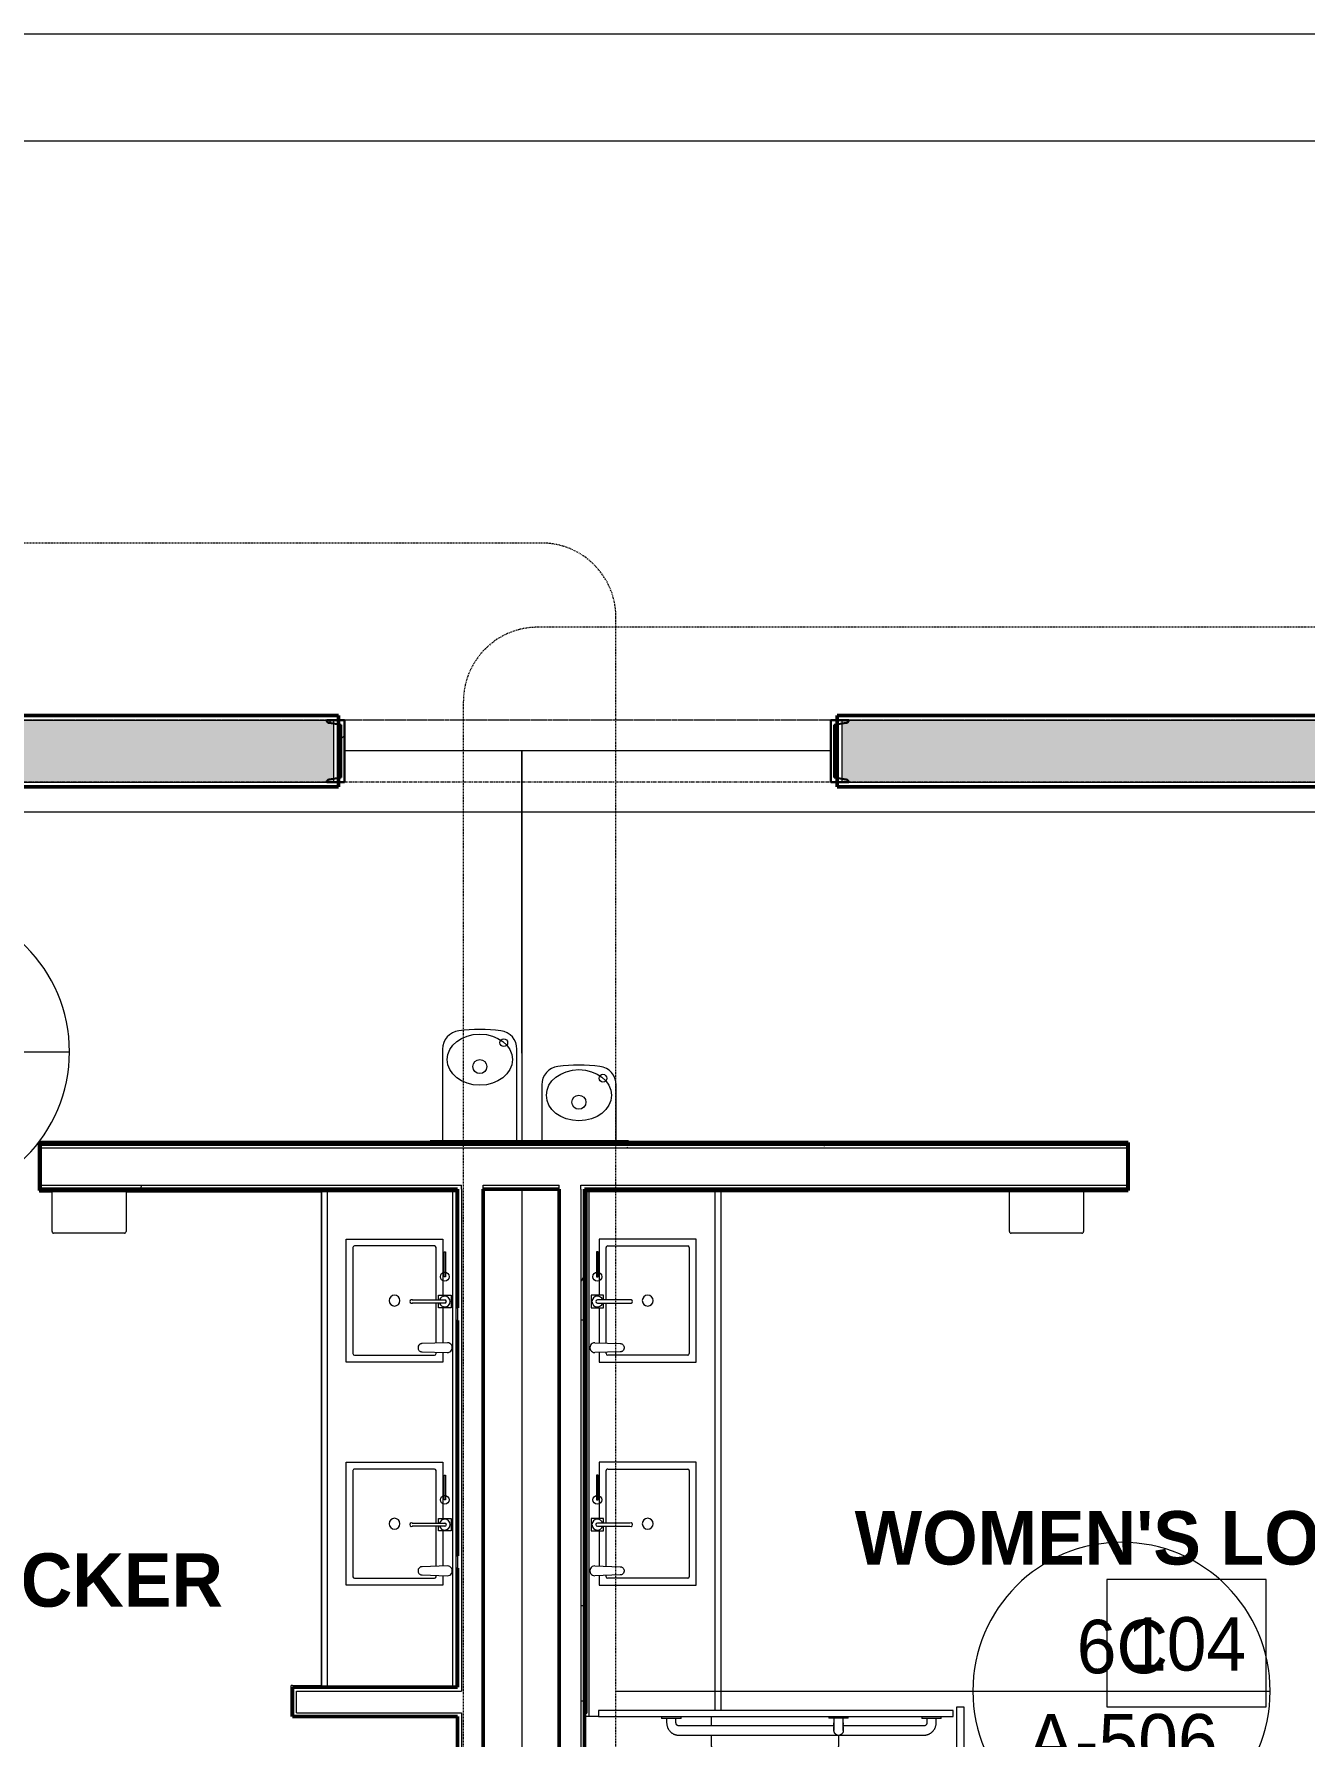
# Model space of a CAD drawing. Header units: inches. Extents: x 23906 to 26716, y -23130 to -20467.
# Drawn here: x 25433.1 to 25638.3, y -22523.6 to -22248.8 of the extents above; entities that cross this region are included whole.
import ezdxf

# ---------------------------------------------------------------- set-up
doc = ezdxf.new("R2010")
doc.units = ezdxf.units.IN
doc.header["$MEASUREMENT"] = 0
for name, pattern in [('Dash', [0.25, 0.125, -0.125]), ('Dash Dot 3_16_', [0.3125, 0.1875, -0.0625, 0, -0.0625]), ('Dash_2_', [0.25, 0.125, -0.125]), ('Grid Line 1_2_', [0.875, 0.5, -0.125, 0.125, -0.125])]:
    doc.linetypes.add(name, pattern=pattern)
for name, color, linetype, lineweight in [('A-ANNO-SYMB', 150, 'Continuous', 9), ('A-AREA', 32, 'Continuous', 9), ('A-AREA-IDEN', 2, 'Continuous', 9), ('A-FLOR', 192, 'Continuous', 13), ('A-GENM', 13, 'Continuous', 9), ('A-WALL', 113, 'Continuous', 13), ('A-WALL-PATT', 111, 'Continuous', 50), ('G-ANNO-SYMB', 111, 'Continuous', 9), ('I-WALL', 2, 'Continuous', 13), ('P-SANR-FIXT', 6, 'Continuous', 9), ('Q-CASE', 31, 'Continuous', 9), ('Q-SPCQ', 91, 'Continuous', 9), ('Q-SPCQ-HDLN', 91, 'Dash_2_', 9), ('S-COLS', 52, 'Continuous', 9), ('S-GRID', 1, 'Continuous', 9)]:
    doc.layers.add(name, color=color, linetype=linetype, lineweight=lineweight)
doc.styles.add('Century Gothic', font='GOTHIC.TTF', dxfattribs={"height": 8.622671})
doc.styles.add('Century Gothic_B', font='GOTHICB.TTF', dxfattribs={"height": 8.616719})
pattern_1 = [(0, (0, 0), (30.72, 7.68), [1.267, -21.773, 1.267, -21.773, -122.88]), (0, (0, 0), (30.72, 7.68), [-46.08, 1.267, -44.813, 1.267, -21.773, -53.76]), (0, (0, 0), (30.72, 7.68), [-115.2, 1.267, -14.093, 1.267, -37.133]), (120, (11.52, 3.84), (-22.0110751, 22.7643004), [1.267, -21.773, 1.267, -21.773, -122.88]), (120, (11.52, 3.84), (-22.0110751, 22.7643004), [-46.08, 1.267, -44.813, 1.267, -21.773, -53.76]), (120, (11.52, 3.84), (-22.0110751, 22.7643004), [-115.2, 1.267, -14.093, 1.267, -37.133]), (240, (15.36, 19.2), (-8.7089249, -30.4443004), [1.267, -21.773, 1.267, -21.773, -122.88]), (240, (15.36, 19.2), (-8.7089249, -30.4443004), [-46.08, 1.267, -44.813, 1.267, -21.773, -53.76]), (240, (15.36, 19.2), (-8.7089249, -30.4443004), [-115.2, 1.267, -14.093, 1.267, -37.133])]
pattern_2 = [(45, (0, 0), (-9.503515, 9.503515), []), (45, (0, 14.4), (-9.503515, 9.503515), [])]

# ---------------------------------------------------------------- blocks, each defined once
blk = doc.blocks.new('Partition-Floor_Braced-Bradley_Corp-St_Stl-ADA-N_Stalls - ADA _optional_ _ n Standard Stalls-320692-Enlarged First Floor Plan _East_')
at = {"layer": 'Q-SPCQ', "color": 7}
for p, q in [((68.5, -0.88), (67.5, -0.88)), ((67.5, -0.88), (67.5, -58.13)), ((68.5, -58.13), (68.5, -0.88)), ((105.5, -0.88), (104.5, -0.88)), ((104.5, -0.88), (104.5, -58.13)), ((105.5, -58.13), (105.5, -0.88)), ((142.5, -0.88), (141.5, -0.88)), ((141.5, -0.88), (141.5, -58.13)), ((142.5, -58.13), (142.5, -0.88)), ((179.5, -0.88), (178.5, -0.88)), ((178.5, -0.88), (178.5, -58.13)), ((179.5, -58.13), (179.5, -0.88)), ((11.5, -58.63), (8.5, -58.63)), ((8.5, -58.63), (8.5, -59.88)), ((8.5, -59.88), (11.5, -59.88)), ((11.5, -59.88), (11.5, -58.63)), ((12.69, -59.25), (11.69, -59.25)), ((11.69, -59.25), (11.69, -94.87)), ((12.69, -94.87), (12.69, -59.25)), ((71.5, -58.63), (47.5, -58.63)), ((47.5, -58.63), (47.5, -59.88)), ((47.5, -59.88), (71.5, -59.88)), ((67.5, -58.13), (68.5, -58.13)), ((71.5, -59.88), (71.5, -58.63)), ((72.69, -59.25), (71.69, -59.25)), ((71.69, -59.25), (71.69, -84.87)), ((72.69, -84.87), (72.69, -59.25)), ((97.5, -58.63), (97.5, -59.88)), ((108.5, -58.63), (97.5, -58.63)), ((97.5, -59.88), (108.5, -59.88)), ((104.5, -58.13), (105.5, -58.13)), ((108.5, -59.88), (108.5, -58.63)), ((109.69, -59.25), (108.69, -59.25)), ((108.69, -59.25), (108.69, -84.87)), ((109.69, -84.87), (109.69, -59.25)), ((134.5, -58.63), (134.5, -59.88)), ((145.5, -58.63), (134.5, -58.63)), ((134.5, -59.88), (145.5, -59.88)), ((141.5, -58.13), (142.5, -58.13)), ((145.5, -59.88), (145.5, -58.63)), ((146.69, -59.25), (145.69, -59.25)), ((145.69, -59.25), (145.69, -84.87)), ((146.69, -84.87), (146.69, -59.25)), ((180, -58.63), (171.5, -58.63)), ((171.5, -58.63), (171.5, -59.88)), ((171.5, -59.88), (180, -59.88)), ((178.5, -58.13), (179.5, -58.13)), ((180, -59.88), (180, -58.63)), ((71.69, -84.87), (72.69, -84.87)), ((108.69, -84.87), (109.69, -84.87)), ((145.69, -84.87), (146.69, -84.87)), ((11.69, -94.87), (12.69, -94.87))]:
    blk.add_line(p, q, dxfattribs=at)
at = {"layer": 'Q-SPCQ-HDLN', "color": 7, "linetype": 'Dash'}
for centre, radius, start in [((11.69, -59.25), 35.62, 271.7908), ((71.69, -59.25), 25.62, 272.2042), ((108.69, -59.25), 25.62, 272.2042), ((145.69, -59.25), 25.62, 272.2042)]:
    blk.add_arc(centre, radius, start, 360, dxfattribs=at)
blk = doc.blocks.new('817_Grab_Bars - 8170-001420-V23-Enlarged First Floor Plan _East_')
at = {"layer": 'Q-SPCQ', "color": 7}
for p, q in [((25488.27, -22627.3), (25448.77, -22627.3)), ((25445.95, -22630.02), (25445.95, -22630.3)), ((25445.95, -22630.02), (25447.52, -22630.02)), ((25446.77, -22629.3), (25446.77, -22630.02)), ((25447.52, -22630.02), (25449.08, -22630.02)), ((25448.27, -22630.02), (25448.27, -22629.3)), ((25448.77, -22628.8), (25461.77, -22628.8)), ((25449.08, -22630.3), (25449.08, -22630.02)), ((25463.26, -22628.8), (25488.27, -22628.8)), ((25487.95, -22630.02), (25487.95, -22630.3)), ((25487.95, -22630.02), (25489.52, -22630.02)), ((25488.77, -22629.3), (25488.77, -22630.02)), ((25489.52, -22630.02), (25491.08, -22630.02)), ((25490.27, -22630.02), (25490.27, -22629.3)), ((25491.08, -22630.3), (25491.08, -22630.02))]:
    blk.add_line(p, q, dxfattribs=at)
at = {"layer": 'Q-SPCQ', "color": 7, "flags": 128}
for points in [[(25448.77, -22627.3), (25448.69, -22627.3), (25448.61, -22627.31), (25448.53, -22627.32), (25448.45, -22627.33), (25448.37, -22627.34), (25448.29, -22627.36), (25448.21, -22627.38), (25448.14, -22627.4), (25448.06, -22627.43), (25447.99, -22627.46), (25447.91, -22627.49), (25447.84, -22627.53), (25447.77, -22627.57), (25447.7, -22627.61), (25447.64, -22627.65), (25447.57, -22627.7), (25447.51, -22627.75), (25447.45, -22627.8), (25447.39, -22627.85), (25447.33, -22627.91), (25447.28, -22627.97), (25447.22, -22628.03), (25447.17, -22628.09), (25447.13, -22628.16), (25447.08, -22628.22), (25447.04, -22628.29), (25447, -22628.36), (25446.97, -22628.43), (25446.93, -22628.5), (25446.9, -22628.58), (25446.87, -22628.65), (25446.85, -22628.73), (25446.83, -22628.81), (25446.81, -22628.88), (25446.79, -22628.96), (25446.78, -22629.04), (25446.77, -22629.12), (25446.77, -22629.2), (25446.77, -22629.28), (25446.77, -22629.3)], [(25490.27, -22629.3), (25490.26, -22629.22), (25490.26, -22629.14), (25490.25, -22629.06), (25490.24, -22628.98), (25490.23, -22628.91), (25490.21, -22628.83), (25490.19, -22628.75), (25490.16, -22628.67), (25490.14, -22628.6), (25490.11, -22628.52), (25490.07, -22628.45), (25490.04, -22628.38), (25490, -22628.31), (25489.96, -22628.24), (25489.92, -22628.17), (25489.87, -22628.11), (25489.82, -22628.05), (25489.77, -22627.98), (25489.71, -22627.92), (25489.66, -22627.87), (25489.6, -22627.81), (25489.54, -22627.76), (25489.48, -22627.71), (25489.41, -22627.66), (25489.35, -22627.62), (25489.28, -22627.58), (25489.21, -22627.54), (25489.14, -22627.5), (25489.06, -22627.47), (25488.99, -22627.44), (25488.91, -22627.41), (25488.84, -22627.39), (25488.76, -22627.37), (25488.68, -22627.35), (25488.61, -22627.33), (25488.53, -22627.32), (25488.45, -22627.31), (25488.37, -22627.31), (25488.29, -22627.3), (25488.27, -22627.3)], [(25448.27, -22629.3), (25448.27, -22629.28), (25448.27, -22629.26), (25448.27, -22629.24), (25448.27, -22629.22), (25448.28, -22629.2), (25448.28, -22629.18), (25448.28, -22629.16), (25448.29, -22629.15), (25448.3, -22629.13), (25448.3, -22629.11), (25448.31, -22629.09), (25448.32, -22629.07), (25448.33, -22629.05), (25448.34, -22629.04), (25448.35, -22629.02), (25448.36, -22629), (25448.38, -22628.99), (25448.39, -22628.97), (25448.4, -22628.96), (25448.42, -22628.94), (25448.43, -22628.93), (25448.45, -22628.92), (25448.46, -22628.91), (25448.48, -22628.89), (25448.5, -22628.88), (25448.51, -22628.87), (25448.53, -22628.86), (25448.55, -22628.85), (25448.57, -22628.84), (25448.58, -22628.84), (25448.6, -22628.83), (25448.62, -22628.82), (25448.64, -22628.82), (25448.66, -22628.81), (25448.68, -22628.81), (25448.7, -22628.81), (25448.72, -22628.8), (25448.74, -22628.8), (25448.76, -22628.8), (25448.77, -22628.8)], [(25488.27, -22628.8), (25488.29, -22628.8), (25488.31, -22628.8), (25488.33, -22628.81), (25488.34, -22628.81), (25488.36, -22628.81), (25488.38, -22628.82), (25488.4, -22628.82), (25488.42, -22628.83), (25488.44, -22628.83), (25488.46, -22628.84), (25488.48, -22628.85), (25488.5, -22628.86), (25488.51, -22628.87), (25488.53, -22628.88), (25488.55, -22628.89), (25488.56, -22628.9), (25488.58, -22628.91), (25488.59, -22628.93), (25488.61, -22628.94), (25488.62, -22628.95), (25488.64, -22628.97), (25488.65, -22628.98), (25488.66, -22629), (25488.67, -22629.02), (25488.69, -22629.03), (25488.7, -22629.05), (25488.71, -22629.07), (25488.72, -22629.08), (25488.72, -22629.1), (25488.73, -22629.12), (25488.74, -22629.14), (25488.74, -22629.16), (25488.75, -22629.18), (25488.75, -22629.2), (25488.76, -22629.22), (25488.76, -22629.24), (25488.76, -22629.26), (25488.76, -22629.28), (25488.77, -22629.3), (25488.77, -22629.3)]]:
    blk.add_lwpolyline(points, dxfattribs=at)
blk = doc.blocks.new('Dispenser-Toilet_Tissue-Frost_Products_LTD_-Jumbo-169 - Steel-Brushed-Stainless_Steel-V31-Enlarged First Floor Plan _East_')
at = {"layer": 'Q-SPCQ', "color": 50, "lineweight": 20}
for p, q in [((25542.52, -22521.8), (25542.52, -22520.3)), ((25542.52, -22525.14), (25542.52, -22523.3)), ((25563.01, -22523.3), (25563.01, -22525.14)), ((25542.52, -22526), (25542.52, -22525.23)), ((25542.52, -22525.23), (25542.58, -22525.23)), ((25563.01, -22526), (25542.52, -22526)), ((25542.58, -22525.23), (25542.58, -22525.2)), ((25544.03, -22526.16), (25542.68, -22526.16)), ((25546.36, -22526.26), (25544.19, -22526.26)), ((25547.83, -22526.16), (25546.52, -22526.16)), ((25557.52, -22526.26), (25548.01, -22526.26)), ((25559.01, -22526.16), (25557.7, -22526.16)), ((25561.34, -22526.26), (25559.17, -22526.26)), ((25562.86, -22526.16), (25561.5, -22526.16)), ((25562.96, -22525.2), (25562.96, -22525.23)), ((25562.96, -22525.23), (25563.01, -22525.23)), ((25563.01, -22525.23), (25563.01, -22526))]:
    blk.add_line(p, q, dxfattribs=at)
for centre, radius, start, end in [((25542.58, -22525.14), 0.06, 180, 270), ((25542.68, -22526), 0.16, 180, 270), ((25544.19, -22526.08), 0.18, 206.3878, 270), ((25546.36, -22526.08), 0.18, 270, 333.6122), ((25546.35, -22526.11), 0.151, 272.679, 306.5225), ((25546.34, -22526.11), 0.151, 283.5041, 306.5225), ((25548.01, -22526.04), 0.22, 213.0557, 270), ((25557.52, -22526.04), 0.22, 270, 326.9443), ((25559.17, -22526.08), 0.18, 206.3878, 270), ((25559.18, -22526.11), 0.151, 233.4775, 267.321), ((25559.19, -22526.11), 0.151, 233.4775, 256.4959), ((25561.34, -22526.08), 0.18, 270, 333.6122), ((25562.85, -22526), 0.16, 270.9981, 0), ((25562.95, -22525.14), 0.0601, 272.6815, 0)]:
    blk.add_arc(centre, radius, start, end, dxfattribs=at)
blk = doc.blocks.new('Drinking_Fountain-Haws_Corporation-Wall_Mounted_1119 - 1119-355850-Enlarged First Floor Plan _East_')
at = {"layer": 'P-SANR-FIXT', "color": 7}
for p, q in [((13.07, 20.75), (13.07, 5.95)), ((25.07, 5.95), (25.07, 20.75)), ((29.07, 15), (29.07, 5.95)), ((41.07, 5.95), (41.07, 15)), ((43.07, 5.95), (11.07, 5.95)), ((11.07, 5.95), (11.07, 5.7)), ((43.07, 5.7), (43.07, 5.95))]:
    blk.add_line(p, q, dxfattribs=at)
for centre, radius in [((22.94, 21.8), 0.625), ((19.07, 17.94), 1.13), ((38.94, 16.07), 0.625), ((35.07, 12.19), 1.13)]:
    blk.add_circle(centre, radius, dxfattribs=at)
for centre, radius, start, end in [((16.07, 20.75), 3, 97.5776, 180), ((19.07, -1.8), 25.75, 82.4224, 97.5776), ((22.07, 20.75), 3, 360, 82.4224), ((32.07, 15), 3, 97.5776, 180), ((35.07, -7.55), 25.75, 82.4224, 97.5776), ((38.07, 15), 3, 360, 82.4224)]:
    blk.add_arc(centre, radius, start, end, dxfattribs=at)
for centre, ratio in [((19.07, 19.07), 0.786373), ((35.07, 13.32), 0.786365)]:
    blk.add_ellipse(centre, major_axis=(-5.25, 0), ratio=ratio, dxfattribs=at)
blk = doc.blocks.new('817_Grab_Bars - 8170-001180-V35-Enlarged First Floor Plan _East_')
at = {"layer": 'Q-SPCQ', "color": 7}
for p, q in [((25460.95, -22631.3), (25460.95, -22631.58)), ((25464.08, -22631.58), (25460.95, -22631.58)), ((25461.77, -22631.58), (25461.77, -22632.3)), ((25463.27, -22632.3), (25463.27, -22631.58)), ((25464.08, -22631.58), (25464.08, -22631.3))]:
    blk.add_line(p, q, dxfattribs=at)
at = {"layer": 'Q-SPCQ', "color": 7, "flags": 128}
for points in [[(25461.77, -22632.3), (25461.77, -22632.35), (25461.77, -22632.4), (25461.77, -22632.45), (25461.77, -22632.5), (25461.77, -22632.55), (25461.77, -22632.6), (25461.77, -22632.65), (25461.77, -22632.7), (25461.77, -22632.74), (25461.77, -22632.79), (25461.77, -22632.84), (25461.77, -22632.88), (25461.77, -22632.92), (25461.77, -22632.97), (25461.77, -22633.01), (25461.77, -22633.05), (25461.77, -22633.09), (25461.77, -22633.13), (25461.77, -22633.16), (25461.77, -22633.2), (25461.77, -22633.23), (25461.77, -22633.27), (25461.77, -22633.3), (25461.77, -22633.33), (25461.77, -22633.35), (25461.77, -22633.38), (25461.77, -22633.41), (25461.77, -22633.43), (25461.77, -22633.45), (25461.77, -22633.47), (25461.77, -22633.49), (25461.77, -22633.5), (25461.77, -22633.51), (25461.77, -22633.53), (25461.77, -22633.53), (25461.77, -22633.54), (25461.77, -22633.55), (25461.77, -22633.55), (25461.77, -22633.55)], [(25461.77, -22632.89), (25461.77, -22632.85), (25461.77, -22632.8), (25461.77, -22632.76), (25461.77, -22632.71), (25461.77, -22632.66), (25461.77, -22632.61), (25461.77, -22632.56), (25461.77, -22632.52), (25461.77, -22632.47), (25461.77, -22632.42), (25461.77, -22632.37), (25461.77, -22632.32)], [(25461.77, -22633.55), (25461.77, -22633.55), (25461.77, -22633.55), (25461.77, -22633.54), (25461.77, -22633.54), (25461.77, -22633.53), (25461.77, -22633.52), (25461.77, -22633.5), (25461.77, -22633.49), (25461.77, -22633.47), (25461.77, -22633.45), (25461.77, -22633.43), (25461.77, -22633.41), (25461.77, -22633.39), (25461.77, -22633.36), (25461.77, -22633.33), (25461.77, -22633.31), (25461.77, -22633.27), (25461.77, -22633.24), (25461.77, -22633.21), (25461.77, -22633.17), (25461.77, -22633.14), (25461.77, -22633.1), (25461.77, -22633.06), (25461.77, -22633.02), (25461.77, -22632.98)], [(25462.28, -22634.26), (25462.25, -22634.25), (25462.22, -22634.24), (25462.2, -22634.23), (25462.17, -22634.22), (25462.14, -22634.2), (25462.12, -22634.19), (25462.09, -22634.17), (25462.07, -22634.15), (25462.04, -22634.14), (25462.02, -22634.12), (25462, -22634.1), (25461.98, -22634.08), (25461.96, -22634.05), (25461.94, -22634.03), (25461.92, -22634.01), (25461.9, -22633.98), (25461.88, -22633.96), (25461.87, -22633.93), (25461.85, -22633.91), (25461.84, -22633.88), (25461.83, -22633.85), (25461.82, -22633.82), (25461.81, -22633.8), (25461.8, -22633.77), (25461.79, -22633.74), (25461.78, -22633.71), (25461.78, -22633.68), (25461.77, -22633.65), (25461.77, -22633.62), (25461.77, -22633.59), (25461.77, -22633.56), (25461.77, -22633.55)], [(25463.27, -22633.55), (25463.26, -22633.58), (25463.26, -22633.61), (25463.26, -22633.64), (25463.26, -22633.67), (25463.25, -22633.7), (25463.24, -22633.73), (25463.24, -22633.76), (25463.23, -22633.79), (25463.22, -22633.82), (25463.21, -22633.84), (25463.19, -22633.87), (25463.18, -22633.9), (25463.17, -22633.93), (25463.15, -22633.95), (25463.13, -22633.98), (25463.12, -22634), (25463.1, -22634.02), (25463.08, -22634.05), (25463.06, -22634.07), (25463.04, -22634.09), (25463.02, -22634.11), (25462.99, -22634.13), (25462.97, -22634.15), (25462.95, -22634.17), (25462.92, -22634.18), (25462.89, -22634.2), (25462.87, -22634.21), (25462.84, -22634.23), (25462.81, -22634.24), (25462.79, -22634.25), (25462.76, -22634.26), (25462.73, -22634.27), (25462.7, -22634.28)], [(25463.27, -22633.55), (25463.27, -22633.55), (25463.27, -22633.55), (25463.27, -22633.54), (25463.27, -22633.54), (25463.27, -22633.53), (25463.27, -22633.52), (25463.27, -22633.5), (25463.27, -22633.49), (25463.27, -22633.47), (25463.27, -22633.45), (25463.27, -22633.43), (25463.27, -22633.41), (25463.27, -22633.39), (25463.27, -22633.36), (25463.27, -22633.33), (25463.27, -22633.31), (25463.27, -22633.27), (25463.27, -22633.24), (25463.27, -22633.21), (25463.27, -22633.17), (25463.27, -22633.14), (25463.27, -22633.1), (25463.27, -22633.06), (25463.27, -22633.02), (25463.27, -22632.98), (25463.27, -22632.94), (25463.27, -22632.89), (25463.27, -22632.85), (25463.27, -22632.8), (25463.27, -22632.76), (25463.27, -22632.71), (25463.27, -22632.66), (25463.27, -22632.61), (25463.27, -22632.56), (25463.27, -22632.52), (25463.27, -22632.47), (25463.27, -22632.42), (25463.27, -22632.37), (25463.27, -22632.32), (25463.27, -22632.3)], [(25463.27, -22632.3), (25463.27, -22632.35), (25463.27, -22632.4), (25463.27, -22632.45), (25463.27, -22632.5), (25463.27, -22632.55), (25463.27, -22632.6)], [(25463.27, -22632.97), (25463.27, -22633.01), (25463.27, -22633.05), (25463.27, -22633.09), (25463.27, -22633.13), (25463.27, -22633.16), (25463.27, -22633.2), (25463.27, -22633.23), (25463.27, -22633.27), (25463.27, -22633.3), (25463.27, -22633.33), (25463.27, -22633.35), (25463.27, -22633.38), (25463.27, -22633.41), (25463.27, -22633.43), (25463.27, -22633.45), (25463.27, -22633.47), (25463.27, -22633.49), (25463.27, -22633.5), (25463.27, -22633.51), (25463.27, -22633.53), (25463.27, -22633.53), (25463.27, -22633.54), (25463.27, -22633.55), (25463.27, -22633.55), (25463.27, -22633.55)]]:
    blk.add_lwpolyline(points, dxfattribs=at)
blk = doc.blocks.new('Soap_Dispenser-TOTO-TES1ADC-05 - Polished Chrome-162828-Enlarged First Floor Plan _East_')
at = {"layer": 'A-GENM', "color": 7}
for p, q in [((-0.79, 0), (-0.66, -4.1)), ((0.66, -4.1), (0.79, -0.03))]:
    blk.add_line(p, q, dxfattribs=at)
blk.add_arc((0, 0), 0.791, 358.1479, 179.999, dxfattribs=at)
blk.add_open_spline([(-0.66, -4.1), (-0.66, -4.15), (-0.65, -4.25), (-0.6, -4.4), (-0.51, -4.53), (-0.35, -4.67), (-0.08, -4.76), (0.21, -4.73), (0.42, -4.61), (0.56, -4.47), (0.65, -4.29), (0.66, -4.16), (0.66, -4.1)], degree=3, knots=[0, 0, 0, 0, 0.076923, 0.153846, 0.230769, 0.307692, 0.461538, 0.615385, 0.711538, 0.807692, 0.903846, 1, 1, 1, 1], dxfattribs=at)
blk = doc.blocks.new('Faucet-Lavatory-Zurn-Z6920XL - Z6920-XL-ADM2-H4-162876-Enlarged First Floor Plan _East_')
at = {"layer": 'P-SANR-FIXT'}
for p, q in [((-0.25, 0), (-0.25, 5.25)), ((0.25, 5.25), (0.25, 0)), ((-1, 1), (-0.25, 1)), ((-1, -1), (-1, 1)), ((0.25, 1), (1, 1)), ((1, 1), (1, -1)), ((4, 0.12), (8, 0.12)), ((4, -0.12), (4, 0.12)), ((8, 0.12), (8, -0.12)), ((1, -1), (-1, -1)), ((8, -0.12), (4, -0.12))]:
    blk.add_line(p, q, dxfattribs=at)
blk.add_circle((4, 0), 0.719, dxfattribs=at)
for centre, radius, start, end in [((0, 5.37), 0.281, 332.734, 207.266), ((0, 0), 0.875, 108.1827, 180), ((0, 0), 0.875, 360, 71.8173), ((0, 0), 0.875, 180, 360), ((0, 0), 0.25, 180, 0)]:
    blk.add_arc(centre, radius, start, end, dxfattribs=at)
blk = doc.blocks.new('Bradley-Washroom_Accessories-Mirrors-747_Standard - 60_ x 36_ _ BradEX-205488-Enlarged First Floor Plan _East_')
at = {"layer": 'Q-SPCQ', "color": 7}
for p, q in [((25501.27, -22454.37), (25501.27, -22435.37)), ((25501.52, -22435.37), (25501.27, -22435.37)), ((25501.52, -22435.37), (25501.52, -22454.37)), ((25501.23, -22454.37), (25501.52, -22454.37)), ((25501.23, -22454.37), (25501.23, -22456.37)), ((25501.52, -22454.37), (25501.52, -22456.37)), ((25501.52, -22456.37), (25501.23, -22456.37)), ((25501.27, -22494.37), (25501.27, -22456.37)), ((25501.52, -22456.37), (25501.52, -22494.37)), ((25501.23, -22494.37), (25501.52, -22494.37)), ((25501.23, -22494.37), (25501.23, -22496.37)), ((25501.52, -22496.37), (25501.23, -22496.37)), ((25501.27, -22515.37), (25501.27, -22496.37)), ((25501.52, -22494.37), (25501.52, -22496.37)), ((25501.52, -22496.37), (25501.52, -22515.37)), ((25501.27, -22515.37), (25501.52, -22515.37))]:
    blk.add_line(p, q, dxfattribs=at)
blk = doc.blocks.new('Bradley-Washroom_Accessories-Mirrors-747_Standard - 84_ x 36_ _ BradEX-219120-Enlarged First Floor Plan _East_')
at = {"layer": 'Q-SPCQ', "color": 7}
for p, q in [((25522.14, -22455.74), (25522.14, -22435.74)), ((25522.39, -22435.74), (25522.14, -22435.74)), ((25522.39, -22435.74), (25522.39, -22455.74)), ((25522.14, -22455.74), (25522.42, -22455.74)), ((25522.14, -22457.74), (25522.14, -22455.74)), ((25522.42, -22457.74), (25522.14, -22457.74)), ((25522.14, -22497.74), (25522.14, -22457.74)), ((25522.39, -22457.74), (25522.39, -22497.74)), ((25522.42, -22457.74), (25522.42, -22455.74)), ((25522.14, -22497.74), (25522.42, -22497.74)), ((25522.14, -22499.74), (25522.14, -22497.74)), ((25522.42, -22499.74), (25522.42, -22497.74)), ((25522.42, -22499.74), (25522.14, -22499.74)), ((25522.14, -22519.74), (25522.14, -22499.74)), ((25522.39, -22499.74), (25522.39, -22519.74)), ((25522.14, -22519.74), (25522.39, -22519.74))]:
    blk.add_line(p, q, dxfattribs=at)
blk = doc.blocks.new('Counter Top - 24_ Depth-179606-Enlarged First Floor Plan _East_')
at = {"layer": 'Q-CASE', "color": 7}
for p, q in [((33.11, -0.75), (-47.02, -0.75)), ((-47.01, -22), (33.11, -22))]:
    blk.add_line(p, q, dxfattribs=at)
blk = doc.blocks.new('Counter Top - 24_ Depth-194481-Enlarged First Floor Plan _East_')
at = {"layer": 'Q-CASE', "color": 7}
for p, q in [((-47.01, 22), (36.86, 22)), ((37.86, 0.75), (-47.01, 0.75)), ((37.86, 2.25), (37.86, 0))]:
    blk.add_line(p, q, dxfattribs=at)
blk = doc.blocks.new('Soap_Dispenser-TOTO-TES1ADC-05 - Polished Chrome-194390-Enlarged First Floor Plan _East_')
at = {"layer": 'A-GENM', "color": 7}
for p, q in [((-0.79, 0), (-0.66, 4.1)), ((0.66, 4.1), (0.79, 0.03))]:
    blk.add_line(p, q, dxfattribs=at)
blk.add_arc((0, 0), 0.791, 180.001, 1.8521, dxfattribs=at)
blk.add_open_spline([(-0.66, 4.1), (-0.66, 4.16), (-0.65, 4.29), (-0.56, 4.47), (-0.42, 4.61), (-0.21, 4.73), (0.08, 4.76), (0.35, 4.67), (0.51, 4.53), (0.6, 4.4), (0.65, 4.25), (0.66, 4.15), (0.66, 4.1)], degree=3, knots=[-1, -1, -1, -1, -0.903846, -0.807692, -0.711538, -0.615385, -0.461538, -0.307692, -0.230769, -0.153846, -0.076923, 0, 0, 0, 0], dxfattribs=at)
blk = doc.blocks.new('Faucet-Lavatory-Zurn-Z6920XL - Z6920-XL-ADM2-H4-162583-Enlarged First Floor Plan _East_')
at = {"layer": 'P-SANR-FIXT'}
for p, q in [((1, 1), (-1, 1)), ((-1, 1), (-1, -1)), ((-0.25, 0), (-0.25, -5.25)), ((0.25, -5.25), (0.25, 0)), ((1, -1), (1, 1)), ((8, 0.12), (4, 0.12)), ((4, 0.12), (4, -0.12)), ((8, -0.12), (8, 0.12)), ((-1, -1), (-0.25, -1)), ((0.25, -1), (1, -1)), ((4, -0.12), (8, -0.12))]:
    blk.add_line(p, q, dxfattribs=at)
blk.add_circle((4, 0), 0.719, dxfattribs=at)
for centre, radius, start, end in [((0, 0), 0.875, 0, 180), ((0, 0), 0.875, 180, 251.8173), ((0, 0), 0.25, 360, 180), ((0, 0), 0.875, 288.1827, 0), ((0, -5.37), 0.281, 152.734, 27.266)]:
    blk.add_arc(centre, radius, start, end, dxfattribs=at)
blk = doc.blocks.new('KNEE PROTECTOR6 - KNEE PROTECTOR-203797-Enlarged First Floor Plan _East_')
at = {"layer": 'Q-CASE', "color": 7}
for p, q in [((-28132.66, -9330.82), (-28216.53, -9330.82)), ((-28132.66, -9331.82), (-28216.53, -9331.82))]:
    blk.add_line(p, q, dxfattribs=at)
blk = doc.blocks.new('KNEE PROTECTOR1 - KNEE PROTECTOR-205860-Enlarged First Floor Plan _East_')
at = {"layer": 'Q-CASE', "color": 7}
for p, q in [((79235.76, -9330.82), (79155.63, -9330.82)), ((79235.76, -9331.82), (79155.63, -9331.82))]:
    blk.add_line(p, q, dxfattribs=at)
blk = doc.blocks.new('Sink-Under_Counter-Kohler-2882 - White-191670-Enlarged First Floor Plan _East_')
at = {"layer": 'P-SANR-FIXT', "color": 7}
for p, q in [((-9.91, -7.81), (-9.91, 7.81)), ((-9.91, 7.81), (-0.85, 7.81)), ((-8.81, 6.46), (-8.81, -6.46)), ((-0.1, 6.71), (-8.56, 6.71)), ((6.87, 6.71), (0.4, 6.71)), ((1.15, 7.81), (6.83, 7.81)), ((8.56, 6.71), (8.33, 6.71)), ((8.37, 7.81), (9.91, 7.81)), ((8.81, -6.46), (8.81, 6.46)), ((9.91, 7.81), (9.91, -7.81)), ((9.91, -7.81), (-9.91, -7.81)), ((-8.56, -6.71), (8.56, -6.71))]:
    blk.add_line(p, q, dxfattribs=at)
for centre, radius, start, end in [((-8.56, 6.46), 0.25, 90, 180), ((8.56, 6.46), 0.25, 360, 90), ((0, 0), 0.875, 360, 180), ((0, 0), 0.875, 180, 360), ((-8.56, -6.46), 0.25, 180, 270), ((8.56, -6.46), 0.25, 270, 360)]:
    blk.add_arc(centre, radius, start, end, dxfattribs=at)
blk = doc.blocks.new('Sink-Under_Counter-Kohler-2882 - White-194391-Enlarged First Floor Plan _East_')
at = {"layer": 'P-SANR-FIXT', "color": 7}
for p, q in [((9.91, 7.81), (-9.91, 7.81)), ((-9.91, 7.81), (-9.91, -7.81)), ((-8.81, -6.46), (-8.81, 6.46)), ((-8.56, 6.71), (8.56, 6.71)), ((8.81, 6.46), (8.81, -6.46)), ((9.91, -7.81), (9.91, 7.81)), ((-9.91, -7.81), (-0.85, -7.81)), ((-0.1, -6.71), (-8.56, -6.71)), ((6.87, -6.71), (0.4, -6.71)), ((1.15, -7.81), (6.83, -7.81)), ((8.56, -6.71), (8.33, -6.71)), ((8.37, -7.81), (9.91, -7.81))]:
    blk.add_line(p, q, dxfattribs=at)
for centre, radius, start, end in [((-8.56, 6.46), 0.25, 90, 180), ((8.56, 6.46), 0.25, 0, 90), ((0, 0), 0.875, 0, 180), ((0, 0), 0.875, 180, 0), ((-8.56, -6.46), 0.25, 180, 270), ((8.56, -6.46), 0.25, 270, 0)]:
    blk.add_arc(centre, radius, start, end, dxfattribs=at)
blk = doc.blocks.new('Hand_Dryer-Excel_Dryer-XLERATOR_Unit - Not a Type - Load Type Catalog-357530-Enlarged First Floor Plan _East_')
at = {"layer": 'Q-SPCQ', "color": 7}
for p, q in [((25590.61, -22442.03), (25590.61, -22435.43)), ((25602.55, -22435.43), (25602.55, -22442.03)), ((25602.3, -22442.3), (25590.86, -22442.3))]:
    blk.add_line(p, q, dxfattribs=at)
for centre, start, end in [((25590.86, -22442.05), 175.9748, 270), ((25602.3, -22442.05), 270, 4.0252)]:
    blk.add_arc(centre, 0.251, start, end, dxfattribs=at)
blk = doc.blocks.new('Locker Rooms and Restrooms_rvt-1-Enlarged First Floor Plan _East_')
at = {"layer": 'A-WALL-PATT', "lineweight": 9}
h = blk.add_hatch(dxfattribs=at)
h.set_pattern_fill('FP_8', style=0, pattern_type=2)
h.set_pattern_definition(pattern_1)
h.paths.add_polyline_path([(25555.1, -22428.55), (25609.52, -22428.55), (25609.52, -22427.93), (25434.27, -22427.93), (25434.27, -22428.55), (25521.4, -22428.55)], flags=0)
h = blk.add_hatch(dxfattribs=at)
h.set_pattern_fill('FP_8', style=0, pattern_type=2)
h.set_pattern_definition(pattern_1)
h.paths.add_polyline_path([(25609.52, -22435.18), (25609.52, -22434.55), (25521.39, -22434.55), (25521.4, -22435.18), (25555.1, -22435.18)], flags=0)
h.paths.add_polyline_path([(25502.14, -22435.18), (25502.14, -22434.55), (25434.27, -22434.55), (25434.27, -22435.18), (25501.52, -22435.18)], flags=0)
h.paths.add_polyline_path([(25505.64, -22435.18), (25517.89, -22435.18), (25517.89, -22434.55), (25505.64, -22434.55)], flags=0)
h = blk.add_hatch(dxfattribs=at)
h.set_pattern_fill('FP_8', style=0, pattern_type=2)
h.set_pattern_definition(pattern_1)
h.paths.add_polyline_path([(25501.52, -22691.3), (25502.14, -22691.3), (25502.14, -22519.68), (25501.52, -22519.68), (25501.52, -22685.35)], flags=0)
h.paths.add_polyline_path([(25501.52, -22516.18), (25502.14, -22516.18), (25502.14, -22435.18), (25501.52, -22435.18), (25501.52, -22515.55)], flags=0)
h = blk.add_hatch(dxfattribs=at)
h.set_pattern_fill('FP_8', style=0, pattern_type=2)
h.set_pattern_definition(pattern_1)
h.paths.add_polyline_path([(25522.02, -22691.3), (25522.02, -22435.18), (25521.39, -22435.18), (25521.4, -22691.3)], flags=0)
at = {"layer": 'A-WALL', "color": 10}
for p, q in [((25434.27, -22427.93), (25434.27, -22428.55)), ((25434.27, -22428.55), (25609.52, -22428.55)), ((25434.27, -22428.55), (25434.27, -22434.55)), ((25609.52, -22428.55), (25609.52, -22427.93)), ((25609.52, -22434.55), (25609.52, -22428.55)), ((25434.27, -22434.55), (25434.27, -22435.18)), ((25434.27, -22434.55), (25502.14, -22434.55)), ((25502.14, -22435.18), (25502.14, -22434.55)), ((25502.14, -22435.18), (25502.14, -22516.18)), ((25505.64, -22435.18), (25505.64, -22434.55)), ((25505.64, -22434.55), (25517.89, -22434.55)), ((25517.89, -22435.18), (25517.89, -22434.55)), ((25521.39, -22435.18), (25521.39, -22434.55)), ((25521.39, -22434.55), (25609.52, -22434.55)), ((25521.39, -22435.18), (25521.39, -22691.3)), ((25609.52, -22435.18), (25609.52, -22434.55)), ((25475.52, -22519.68), (25475.52, -22516.18)), ((25475.52, -22516.18), (25501.52, -22516.18)), ((25501.52, -22516.18), (25502.14, -22516.18)), ((25475.52, -22519.68), (25501.52, -22519.68)), ((25501.52, -22519.68), (25502.14, -22519.68)), ((25502.14, -22519.68), (25502.14, -22691.3))]:
    blk.add_line(p, q, dxfattribs=at)
at = {"layer": 'I-WALL', "color": 250, "lineweight": 50}
for p, q in [((25434.27, -22427.68), (25434.02, -22427.68)), ((25434.02, -22427.68), (25434.02, -22435.18)), ((25609.77, -22427.68), (25434.27, -22427.68)), ((25609.77, -22427.93), (25609.77, -22427.68)), ((25609.52, -22427.93), (25434.27, -22427.93)), ((25434.27, -22427.93), (25609.52, -22427.93)), ((25609.77, -22435.43), (25609.77, -22427.93)), ((25434.02, -22435.18), (25434.02, -22435.43)), ((25434.02, -22435.43), (25501.52, -22435.43)), ((25434.27, -22435.18), (25501.52, -22435.18)), ((25501.52, -22435.18), (25434.27, -22435.18)), ((25501.52, -22435.18), (25501.52, -22454.37)), ((25501.52, -22435.43), (25501.52, -22435.18)), ((25505.64, -22695.43), (25505.64, -22435.18)), ((25505.64, -22435.18), (25517.89, -22435.18)), ((25517.89, -22435.18), (25517.89, -22695.43)), ((25522.02, -22691.3), (25522.02, -22435.18)), ((25522.02, -22435.18), (25609.52, -22435.18)), ((25609.52, -22435.18), (25522.02, -22435.18)), ((25522.02, -22435.18), (25522.02, -22435.43)), ((25522.02, -22435.43), (25609.52, -22435.43)), ((25609.52, -22435.43), (25609.77, -22435.43)), ((25501.52, -22456.37), (25501.52, -22494.37)), ((25501.52, -22496.37), (25501.52, -22515.55)), ((25501.52, -22515.55), (25474.89, -22515.55)), ((25474.89, -22515.55), (25474.89, -22516.18)), ((25474.89, -22516.18), (25474.89, -22519.68)), ((25474.89, -22519.68), (25474.89, -22520.3)), ((25474.89, -22520.3), (25501.52, -22520.3)), ((25501.52, -22520.3), (25501.52, -22691.3))]:
    blk.add_line(p, q, dxfattribs=at)
at = {"layer": 'I-WALL', "color": 10}
for p, q in [((25434.02, -22435.43), (25434.02, -22435.68)), ((25436.05, -22435.68), (25434.02, -22435.68)), ((25479.52, -22435.68), (25447.98, -22435.68)), ((25474.64, -22520.3), (25474.64, -22515.3)), ((25474.89, -22515.3), (25474.64, -22515.3)), ((25474.89, -22515.3), (25479.52, -22515.3))]:
    blk.add_line(p, q, dxfattribs=at)
at = {"color": 10, "lineweight": 13}
for name, p in [('Drinking_Fountain-Haws_Corporation-Wall_Mounted_1119 - 1119-355850-Enlarged First Floor Plan _East_', (25486.03, -22433.37)), ('Hand_Dryer-Excel_Dryer-XLERATOR_Unit - Not a Type - Load Type Catalog-357530-Enlarged First Floor Plan _East_', (-154.56, 0)), ('Bradley-Washroom_Accessories-Mirrors-747_Standard - 60_ x 36_ _ BradEX-205488-Enlarged First Floor Plan _East_', (0, 0)), ('Bradley-Washroom_Accessories-Mirrors-747_Standard - 84_ x 36_ _ BradEX-219120-Enlarged First Floor Plan _East_', (0, 0)), ('Hand_Dryer-Excel_Dryer-XLERATOR_Unit - Not a Type - Load Type Catalog-357530-Enlarged First Floor Plan _East_', (0, 0)), ('Dispenser-Toilet_Tissue-Frost_Products_LTD_-Jumbo-169 - Steel-Brushed-Stainless_Steel-V31-Enlarged First Floor Plan _East_', (0, 0)), ('817_Grab_Bars - 8170-001180-V35-Enlarged First Floor Plan _East_', (100.5, 111))]:
    blk.add_blockref(name, p, dxfattribs=at)
for name, p, rotation in [('Counter Top - 24_ Depth-179606-Enlarged First Floor Plan _East_', (25501.52, -22482.44), 269.9999999999997), ('KNEE PROTECTOR1 - KNEE PROTECTOR-205860-Enlarged First Floor Plan _East_', (34811.34, 56720.2), 270.0000000000026), ('Counter Top - 24_ Depth-194481-Enlarged First Floor Plan _East_', (25522.02, -22482.44), 270.0000000000002), ('KNEE PROTECTOR6 - KNEE PROTECTOR-203797-Enlarged First Floor Plan _East_', (16212.2, 5697.23), 89.9999999999974), ('Sink-Under_Counter-Kohler-2882 - White-191670-Enlarged First Floor Plan _East_', (25491.33, -22453.18), 270), ('Sink-Under_Counter-Kohler-2882 - White-194391-Enlarged First Floor Plan _East_', (25532.2, -22453.18), 270), ('Faucet-Lavatory-Zurn-Z6920XL - Z6920-XL-ADM2-H4-162876-Enlarged First Floor Plan _East_', (25499.45, -22453.33), 90.00000000000037), ('Faucet-Lavatory-Zurn-Z6920XL - Z6920-XL-ADM2-H4-162583-Enlarged First Floor Plan _East_', (25524.08, -22453.33), 89.99999999999962), ('Soap_Dispenser-TOTO-TES1ADC-05 - Polished Chrome-162828-Enlarged First Floor Plan _East_', (25499.87, -22460.78), 269.9999999999698), ('Soap_Dispenser-TOTO-TES1ADC-05 - Polished Chrome-194390-Enlarged First Floor Plan _East_', (25523.66, -22460.78), 270.0000000000303), ('Sink-Under_Counter-Kohler-2882 - White-191670-Enlarged First Floor Plan _East_', (25491.33, -22489.18), 270), ('Sink-Under_Counter-Kohler-2882 - White-194391-Enlarged First Floor Plan _East_', (25532.2, -22489.18), 270), ('Faucet-Lavatory-Zurn-Z6920XL - Z6920-XL-ADM2-H4-162876-Enlarged First Floor Plan _East_', (25499.45, -22489.33), 90.00000000000037), ('Faucet-Lavatory-Zurn-Z6920XL - Z6920-XL-ADM2-H4-162583-Enlarged First Floor Plan _East_', (25524.08, -22489.33), 89.99999999999962), ('Soap_Dispenser-TOTO-TES1ADC-05 - Polished Chrome-162828-Enlarged First Floor Plan _East_', (25499.87, -22496.78), 269.9999999999595), ('Soap_Dispenser-TOTO-TES1ADC-05 - Polished Chrome-194390-Enlarged First Floor Plan _East_', (25523.66, -22496.78), 270.0000000000405), ('Partition-Floor_Braced-Bradley_Corp-St_Stl-ADA-N_Stalls - ADA _optional_ _ n Standard Stalls-320692-Enlarged First Floor Plan _East_', (25523.39, -22698.8), 90.00000000000044), ('817_Grab_Bars - 8170-001420-V23-Enlarged First Floor Plan _East_', (51025.53, -45150.61), 180)]:
    blk.add_blockref(name, p, dxfattribs=dict(at, rotation=rotation))
blk = doc.blocks.new('Floor Plan - Callout Head-19020-Enlarged First Floor Plan _East_')
at = {"layer": 'A-ANNO-SYMB'}
blk.add_line((-0.25, 0), (0.25, 0), dxfattribs=at)
for start, end in [(360, 180), (180, 360)]:
    blk.add_arc((0, 0), 0.25, start, end, dxfattribs=at)

msp = doc.modelspace()

# ---------------------------------------------------------------- hatches: boundary and pattern name
at = {"layer": 'A-WALL-PATT', "lineweight": 9}
h = msp.add_hatch(dxfattribs=at)
h.set_pattern_fill('FP_9', color=256, style=0, pattern_type=2)
h.set_pattern_definition([(161.57, (0.48, 0.48), (-3.839953776, -1.544e-05), [0, -27.322, 3.034, 0]), (18.43, (-0.48, 0.48), (-3.839953776, 1.544e-05), [0, -27.322, 3.034, 0]), (108.43, (0.48, 0.48), (1.919622, -9.60052459), [9.106, -21.25]), (71.57, (-0.48, 0.48), (1.919622, 9.60052459), [9.106, -21.25])])
h.paths.add_polyline_path([(25738.77, -22369.55), (25738.77, -22359.55), (25563.52, -22359.55), (25563.52, -22369.55), (25689.9, -22369.55)], flags=0)
h.paths.add_polyline_path([(25481.52, -22369.55), (25481.52, -22359.55), (25161.52, -22359.55), (25161.52, -22369.55), (25420.3, -22369.55)], flags=0)
h.paths.add_polyline_path([(25118.02, -22369.55), (25118.02, -22359.55), (24920.27, -22359.55), (24920.27, -22369.55), (25015.9, -22369.55)], flags=0)
h.paths.add_polyline_path([(24842.14, -22369.55), (24842.14, -22359.55), (24630.77, -22359.55), (24630.77, -22369.55), (24813.7, -22369.55)], flags=0)
at = {"layer": 'S-COLS'}
h = msp.add_hatch(dxfattribs=at)
h.set_pattern_fill('FP_12', color=256, style=0, pattern_type=2)
h.set_pattern_definition(pattern_2)
h.paths.add_polyline_path([(25483.27, -22369.55), (25483.27, -22359.55), (25480.38, -22359.55), (25480.5, -22359.86), (25480.81, -22359.99), (25482.74, -22360.29), (25482.74, -22368.81), (25480.81, -22369.12), (25480.5, -22369.24), (25480.38, -22369.55)], flags=0)
h = msp.add_hatch(dxfattribs=at)
h.set_pattern_fill('FP_12', color=256, style=0, pattern_type=2)
h.set_pattern_definition(pattern_2)
h.paths.add_polyline_path([(25564.66, -22369.55), (25564.53, -22369.24), (25564.22, -22369.12), (25562.29, -22368.81), (25562.29, -22360.29), (25564.22, -22359.99), (25564.53, -22359.86), (25564.66, -22359.55), (25561.77, -22359.55), (25561.77, -22369.55)], flags=0)

# ---------------------------------------------------------------- linework, layer by layer
at = {"layer": 'A-ANNO-SYMB', "linetype": 'Dash Dot 3_16_'}
for p, q in [((25515.08, -22330.95), (25302.02, -22330.95)), ((25739.4, -22344.54), (25514.44, -22344.54)), ((25527.08, -22689.41), (25527.08, -22342.95)), ((25502.44, -22356.54), (25502.44, -22685.17))]:
    msp.add_line(p, q, dxfattribs=at)
at = {"layer": 'A-ANNO-SYMB'}
msp.add_line((25527.08, -22516.18), (25584.68, -22516.18), dxfattribs=at)
at = {"layer": 'A-ANNO-SYMB', "linetype": 'Dash Dot 3_16_'}
for centre, start, end in [((25515.08, -22342.95), 0, 90), ((25514.44, -22356.54), 90, 180)]:
    msp.add_arc(centre, 12, start, end, dxfattribs=at)
at = {"layer": 'A-AREA'}
for p, q in [((25482.74, -22364.49), (25482.27, -22364.49)), ((25561.77, -22364.49), (25483.27, -22364.49)), ((25511.89, -22413.27), (25511.89, -22364.55)), ((25511.89, -22364.55), (25511.89, -22427.68)), ((25562.77, -22364.49), (25562.29, -22364.49)), ((25511.89, -22435.18), (25511.89, -22787.31))]:
    msp.add_line(p, q, dxfattribs=at)
at = {"layer": 'A-AREA-IDEN', "flags": 128}
msp.add_lwpolyline([(25606.34, -22498.17), (25606.34, -22518.74), (25632.05, -22518.74), (25632.05, -22498.17)], close=True, dxfattribs=at)
at = {"layer": 'A-FLOR'}
msp.add_line((24603.39, -22266.05), (25980.89, -22266.05), dxfattribs=at)
at = {"layer": 'A-WALL'}
for p, q in [((25161.52, -22359.55), (25481.52, -22359.55)), ((25481.52, -22369.55), (25481.52, -22359.55)), ((25563.52, -22359.55), (25563.52, -22369.55)), ((25563.52, -22359.55), (25738.77, -22359.55)), ((25161.52, -22369.55), (25481.52, -22369.55)), ((25563.52, -22369.55), (25738.77, -22369.55))]:
    msp.add_line(p, q, dxfattribs=at)
at = {"layer": 'G-ANNO-SYMB'}
for p, q in [((26314.63, -22248.83), (23915.52, -22248.83)), ((26313.52, -22374.36), (23919.06, -22374.36))]:
    msp.add_line(p, q, dxfattribs=at)
at = {"layer": 'I-WALL', "lineweight": 50}
for p, q in [((25482.27, -22358.8), (25160.77, -22358.8)), ((25482.27, -22370.3), (25482.27, -22358.8)), ((25739.52, -22358.8), (25562.77, -22358.8)), ((25562.77, -22358.8), (25562.77, -22370.3)), ((25368.64, -22370.3), (25482.27, -22370.3)), ((25562.77, -22370.3), (25675.45, -22370.3))]:
    msp.add_line(p, q, dxfattribs=at)
at = {"layer": 'S-COLS', "lineweight": 30}
for p, q in [((25483.27, -22359.55), (25480.38, -22359.55)), ((25480.81, -22359.99), (25482.74, -22360.29)), ((25482.74, -22360.29), (25482.74, -22368.81)), ((25483.27, -22369.55), (25483.27, -22359.55)), ((25564.66, -22359.55), (25561.77, -22359.55)), ((25561.77, -22359.55), (25561.77, -22369.55)), ((25562.29, -22360.29), (25564.22, -22359.99)), ((25562.29, -22368.81), (25562.29, -22360.29)), ((25480.38, -22369.55), (25483.27, -22369.55)), ((25482.74, -22368.81), (25480.81, -22369.12)), ((25561.77, -22369.55), (25564.66, -22369.55)), ((25564.22, -22369.12), (25562.29, -22368.81))]:
    msp.add_line(p, q, dxfattribs=at)
for centre, start, end in [((25480.81, -22359.55), 180, 270), ((25564.22, -22359.55), 270, 0), ((25480.81, -22369.55), 90, 180), ((25564.22, -22369.55), 0, 90)]:
    msp.add_arc(centre, 0.436, start, end, dxfattribs=at)
at = {"layer": 'S-GRID', "linetype": 'Grid Line 1_2_'}
for p, q in [((26649, -22359.55), (24012.52, -22359.55)), ((26535.93, -22359.55), (24012.52, -22359.55)), ((26601, -22369.55), (24012.52, -22369.55))]:
    msp.add_line(p, q, dxfattribs=at)

# ---------------------------------------------------------------- block references
at = {"lineweight": 5}
msp.add_blockref('Locker Rooms and Restrooms_rvt-1-Enlarged First Floor Plan _East_', (0, 0), dxfattribs=at)
at = {"layer": 'A-ANNO-SYMB', "xscale": 95.99999999999994, "yscale": 95.99999999999994, "zscale": 95.99999999999994}
for p in [(25414.86, -22413.03), (25608.68, -22516.18)]:
    msp.add_blockref('Floor Plan - Callout Head-19020-Enlarged First Floor Plan _East_', p, dxfattribs=at)

# ---------------------------------------------------------------- texts
at = {"layer": 'A-ANNO-SYMB', "char_height": 8.623, "attachment_point": 2, "line_spacing_factor": 0.984117, "style": 'Century Gothic'}
for s, insert, width in [('6C', (25608.82, -22504.69), 19.44), ('A-506', (25608.82, -22519.88), 38.88)]:
    msp.add_mtext(s, dxfattribs=dict(at, insert=insert, width=width))
at = {"layer": 'A-AREA-IDEN', "attachment_point": 2}
for s, insert, char_height, width, line_spacing_factor, style in [("WOMEN'S LOCKER", (25619.48, -22487.15), 8.6167, 124.956, 0.984796, 'Century Gothic_B'), ("MEN'S LOCKER", (25419.71, -22493.96), 8.6167, 99.9, 0.984796, 'Century Gothic_B'), ('104', (25619.19, -22504.26), 8.623, 23.652, 0.984117, 'Century Gothic')]:
    msp.add_mtext(s, dxfattribs=dict(at, insert=insert, char_height=char_height, width=width, line_spacing_factor=line_spacing_factor, style=style))

doc.saveas('drawing.dxf')
